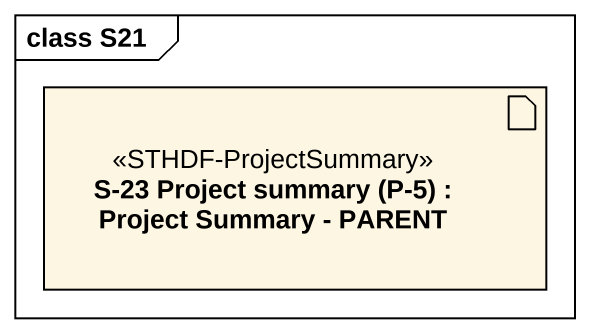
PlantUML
@startuml
mainframe class S21
artifact "S-23 Project summary (P-5) : Project Summary - PARENT" as S_23_Project_summary_P_5 <<STHDF-ProjectSummary>>
@enduml
